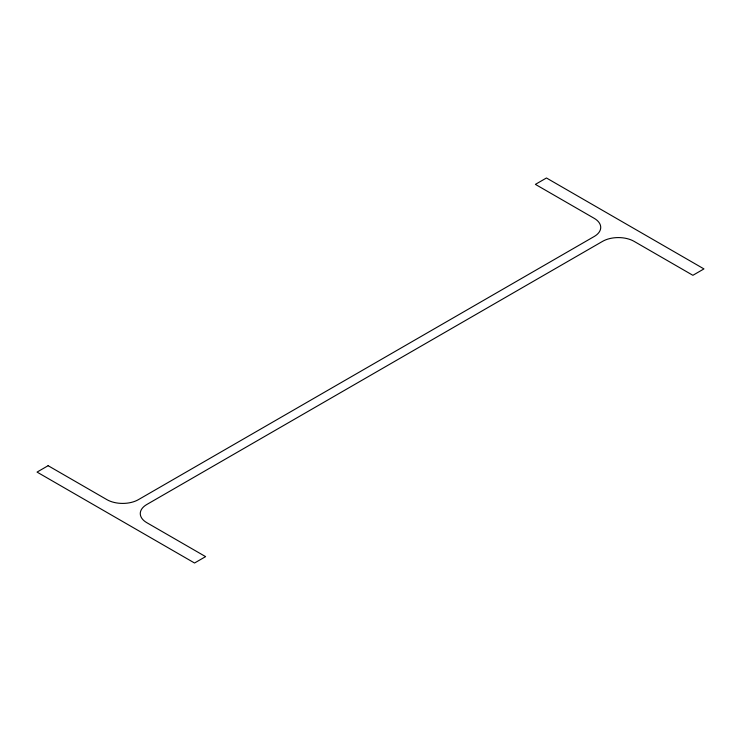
<?xml version="1.0" encoding="UTF-8"?>
<svg xmlns="http://www.w3.org/2000/svg" width="741" height="741" viewBox="0 0 741 741"><rect width="100%" height="100%" fill="white"/><g stroke="black" fill="none" stroke-linecap="round" stroke-linejoin="round"><path stroke-width="1.11" d="M48.119 465.7L37.05 472.091L194.54 563.012L205.609 556.63L146.801 522.674A22.258 12.847 0 0 1 146.801 504.501L602.6 241.344A22.258 12.847 0 0 1 634.074 241.344L692.881 275.3L703.95 268.909L546.46 177.988L535.391 184.37L594.199 218.326A22.258 12.847 0 0 1 594.199 236.499L138.4 499.656A22.258 12.847 0 0 1 106.926 499.656L48.119 465.7"/></g></svg>
